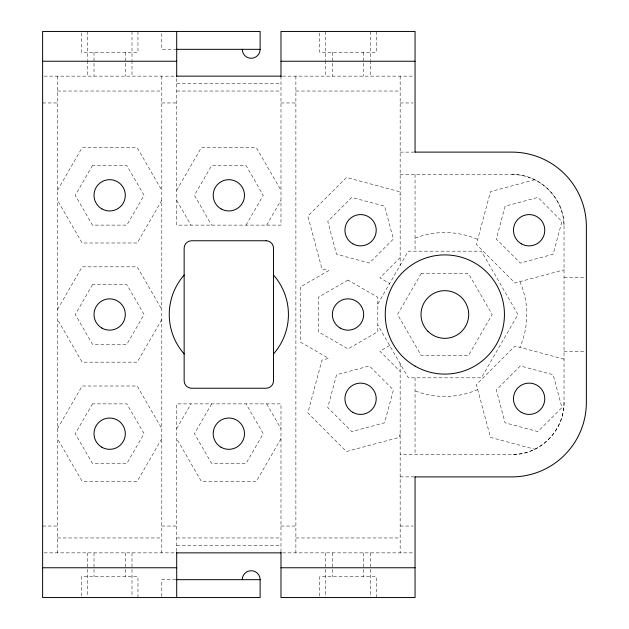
<?xml version="1.0" encoding="UTF-8"?>
<svg xmlns="http://www.w3.org/2000/svg" width="629" height="629" viewBox="0 0 629 629"><rect width="100%" height="100%" fill="white"/><g stroke="black" fill="none" stroke-linecap="round" stroke-linejoin="round"><path stroke-width="0.47" stroke-dasharray="3.15 2.36" d="M400.162 174.461L511.888 174.461C539.753 173.879 564.606 198.701 564.032 226.605L564.032 402.395C564.606 430.299 539.753 455.121 511.888 454.539L400.162 454.539M400.162 433.806L399.203 437.391L346.445 451.528L307.825 412.907L321.962 360.15L328.645 358.365L300.348 342.027L300.348 286.973L328.645 270.635L321.962 268.85L307.825 216.093L346.445 177.472L399.203 191.609L400.162 195.194M57.522 190.288L82.14 147.65L137.185 147.65L161.802 190.288M57.522 309.468L82.14 266.83L137.185 266.83L161.802 309.468M161.802 200.352L137.185 242.991L82.14 242.991L57.522 200.352M176.702 190.288L201.319 147.65L256.365 147.65L280.982 190.288M57.522 428.648L82.14 386.009L137.185 386.009L161.802 428.648M161.802 319.532L137.185 362.17L82.14 362.17L57.522 319.532M246.041 225.119L263.244 195.32L246.041 165.529L211.635 165.529L194.44 195.32L211.635 225.119M266.688 225.119L280.982 200.352M161.802 438.712L137.185 481.35L82.14 481.35L57.522 438.712M176.702 428.648L190.996 403.881M211.635 403.881L194.44 433.68L211.635 463.471L246.041 463.471L263.244 433.68L246.041 403.881M280.982 438.712L256.365 481.35L201.319 481.35L176.702 438.712M377.817 303.988L408.3 251.183L481.405 251.183L517.958 314.5L481.405 377.817L408.3 377.817L377.817 325.012M400.162 257.536L379.861 277.837L389.65 283.49M389.65 345.51L379.861 351.163L400.162 371.464M534.76 179.752L490.502 191.609L476.365 244.367L514.986 282.979L564.032 269.841M176.702 49.329L161.802 49.329L161.802 33.329M44.116 76.14L175.208 76.14M282.468 76.14L413.567 76.14M176.702 83.594L280.982 83.594M57.522 91.04L161.802 91.04M176.702 91.04L280.982 91.04M295.882 91.04L400.162 91.04M42.623 102.959L57.522 102.959M161.802 102.959L176.702 102.959M280.982 102.959L295.882 102.959M400.162 102.959L413.198 102.959M400.162 152.116L413.882 152.116M564.032 277.255L586.377 277.255M564.032 351.745L586.377 351.745M400.162 476.884L413.882 476.884M42.623 526.041L57.522 526.041M161.802 526.041L176.702 526.041M280.982 526.041L295.882 526.041M400.162 526.041L413.198 526.041M57.522 537.96L161.802 537.96M176.702 537.96L280.982 537.96M295.882 537.96L400.162 537.96M176.702 545.406L280.982 545.406M44.116 552.86L175.208 552.86M282.468 552.86L413.567 552.86M175.766 579.671L161.802 579.671L161.802 596.606M564.032 359.159L514.986 346.021L476.365 384.633L490.502 437.391L534.76 449.248M176.702 200.352L190.996 225.119M266.688 403.881L280.982 428.648M415.054 174.461L415.054 251.183M415.054 377.817L415.054 454.539M400.162 76.14L400.162 265.281M400.162 363.719L400.162 552.86M376.323 31.45L376.323 52.309L319.713 52.309L319.713 31.45M376.323 597.55L376.323 576.691L319.713 576.691L319.713 597.55M370.363 31.45L370.363 59.629M370.363 60.596L370.363 76.14M370.363 552.86L370.363 568.404M370.363 569.371L370.363 597.55M363.664 52.309L363.664 76.14M363.664 552.86L363.664 576.691M332.379 52.309L332.379 76.14M332.379 552.86L332.379 576.691M325.673 31.45L325.673 59.629M325.673 60.596L325.673 76.14M325.673 552.86L325.673 568.404M325.673 569.371L325.673 597.55M295.882 76.14L295.882 552.86M280.982 76.14L280.982 225.119L176.702 225.119L176.702 77.076M280.982 551.924L280.982 403.881L176.702 403.881L176.702 552.86M161.802 76.14L161.802 552.86M137.963 31.45L137.963 52.309L81.353 52.309L81.353 31.45M137.963 597.55L137.963 576.691L81.353 576.691L81.353 597.55M132.004 31.45L132.004 59.629M132.004 60.596L132.004 76.14M132.004 552.86L132.004 568.404M132.004 569.371L132.004 597.55M125.305 52.309L125.305 76.14M125.305 552.86L125.305 576.691M94.02 52.309L94.02 76.14M94.02 552.86L94.02 576.691M87.313 31.45L87.313 59.629M87.313 60.596L87.313 76.14M87.313 552.86L87.313 568.404M87.313 569.371L87.313 596.575M57.522 76.14L57.522 552.86M564.032 402.395A52.144 52.144 0 0 1 511.888 454.539M519.916 281.658A81.935 81.935 0 0 1 519.916 347.342M477.686 389.571A81.935 81.935 0 0 1 415.054 390.829M415.054 238.171A81.935 81.935 0 0 1 477.686 239.429M511.888 174.461A52.144 52.144 0 0 1 564.032 226.605M336.554 374.75L327.764 407.568L351.784 431.588L384.602 422.798L393.392 389.98L369.372 365.952L336.554 374.75M505.103 206.202L496.305 239.02L520.332 263.048L553.15 254.25L561.941 221.432L537.921 197.412L505.103 206.202M92.463 165.529L75.26 195.32L92.463 225.119L126.861 225.119L144.065 195.32L126.861 165.529L92.463 165.529M92.463 284.709L75.26 314.5L92.463 344.291L126.861 344.291L144.065 314.5L126.861 284.709L92.463 284.709M92.463 403.881L75.26 433.68L92.463 463.471L126.861 463.471L144.065 433.68L126.861 403.881L92.463 403.881M421.202 273.529L397.544 314.5L421.202 355.471L468.503 355.471L492.161 314.5L468.503 273.529L421.202 273.529M351.784 197.412L327.764 221.432L336.554 254.25L369.372 263.048L393.392 239.02L384.602 206.202L351.784 197.412M520.332 365.952L496.305 389.98L505.103 422.798L537.921 431.588L561.941 407.568L553.15 374.75L520.332 365.952M348.018 280.094L318.227 297.297L318.227 331.703L348.018 348.906L377.817 331.703L377.817 297.297L348.018 280.094"/><path stroke-width="0.94" d="M176.427 49.329L260.123 49.329L260.123 31.45L42.623 31.45L42.623 597.55L260.123 597.55L260.123 579.671A8.94 8.94 0 0 0 251.183 570.731A8.94 8.94 0 0 0 242.251 579.671M42.623 61.241L176.702 61.241M280.982 61.241L415.054 61.241M176.702 76.14L280.982 76.14M414.865 152.116L511.888 152.116A74.489 74.489 0 0 1 586.377 226.605L586.377 402.395A74.489 74.489 0 0 1 511.888 476.884L414.865 476.884M176.702 552.86L280.982 552.86M42.623 567.759L176.702 567.759M280.982 567.759L415.054 567.759M176.427 579.671L260.123 579.671M415.054 152.116L415.054 31.45L280.982 31.45L280.982 76.652M415.054 476.884L415.054 597.55L280.982 597.55L280.982 552.348M176.702 31.45L176.702 76.659M176.702 552.341L176.702 597.55M273.529 275.085A59.59 59.59 0 0 1 273.529 353.915M184.148 353.915A59.59 59.59 0 0 1 184.148 275.085M260.123 49.329A8.94 8.94 0 0 1 251.183 58.269A8.94 8.94 0 0 1 242.251 49.329M266.083 240.758L191.593 240.758A7.446 7.446 0 0 0 184.148 248.203L184.148 380.797A7.446 7.446 0 0 0 191.593 388.242L266.083 388.242A7.446 7.446 0 0 0 273.529 380.797L273.529 248.203A7.446 7.446 0 0 0 266.083 240.758M521.299 412.317A15.639 15.639 0 0 0 544.769 398.77A15.639 15.639 0 0 0 521.299 385.223A15.639 15.639 0 0 0 521.299 412.317M352.759 412.317A15.639 15.639 0 0 0 376.221 398.77A15.639 15.639 0 0 0 352.759 385.223A15.639 15.639 0 0 0 352.759 412.317M352.759 243.777A15.639 15.639 0 0 0 376.221 230.23A15.639 15.639 0 0 0 352.759 216.683A15.639 15.639 0 0 0 352.759 243.777M521.299 243.777A15.639 15.639 0 0 0 544.769 230.23A15.639 15.639 0 0 0 521.299 216.683A15.639 15.639 0 0 0 521.299 243.777M415.054 366.109A59.59 59.59 0 0 0 504.442 314.5A59.59 59.59 0 0 0 415.054 262.891A59.59 59.59 0 0 0 415.054 366.109M101.843 328.047A15.639 15.639 0 0 0 125.305 314.5A15.639 15.639 0 0 0 101.843 300.953A15.639 15.639 0 0 0 101.843 328.047M340.195 328.047A15.639 15.639 0 0 0 363.664 314.5A15.639 15.639 0 0 0 340.195 300.953A15.639 15.639 0 0 0 340.195 328.047M101.843 447.227A15.639 15.639 0 0 0 125.305 433.68A15.639 15.639 0 0 0 101.843 420.133A15.639 15.639 0 0 0 101.843 447.227M101.843 208.867A15.639 15.639 0 0 0 125.305 195.32A15.639 15.639 0 0 0 101.843 181.773A15.639 15.639 0 0 0 101.843 208.867M221.023 447.227A15.639 15.639 0 0 0 244.484 433.68A15.639 15.639 0 0 0 221.023 420.133A15.639 15.639 0 0 0 221.023 447.227M221.023 208.867A15.639 15.639 0 0 0 244.484 195.32A15.639 15.639 0 0 0 221.023 181.773A15.639 15.639 0 0 0 221.023 208.867M427.995 331.357A23.839 23.839 0 0 0 467.874 320.672A23.839 23.839 0 0 0 438.68 291.479A23.839 23.839 0 0 0 427.995 331.357"/></g></svg>
